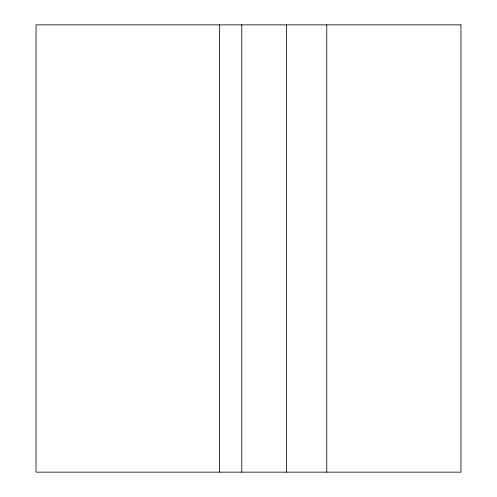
<?xml version="1.0" encoding="UTF-8"?>
<svg xmlns="http://www.w3.org/2000/svg" width="497" height="497" viewBox="0 0 497 497"><rect width="100%" height="100%" fill="white"/><g stroke="black" fill="none" stroke-linecap="round" stroke-linejoin="round"><path stroke-width="0.75" d="M326.777 24.85L326.777 472.15M286.52 24.85L286.52 472.15M241.79 24.85L241.79 472.15M219.425 24.85L219.425 472.15M460.967 24.85L36.032 24.85L36.032 472.15L460.967 472.15L460.967 24.85"/></g></svg>
